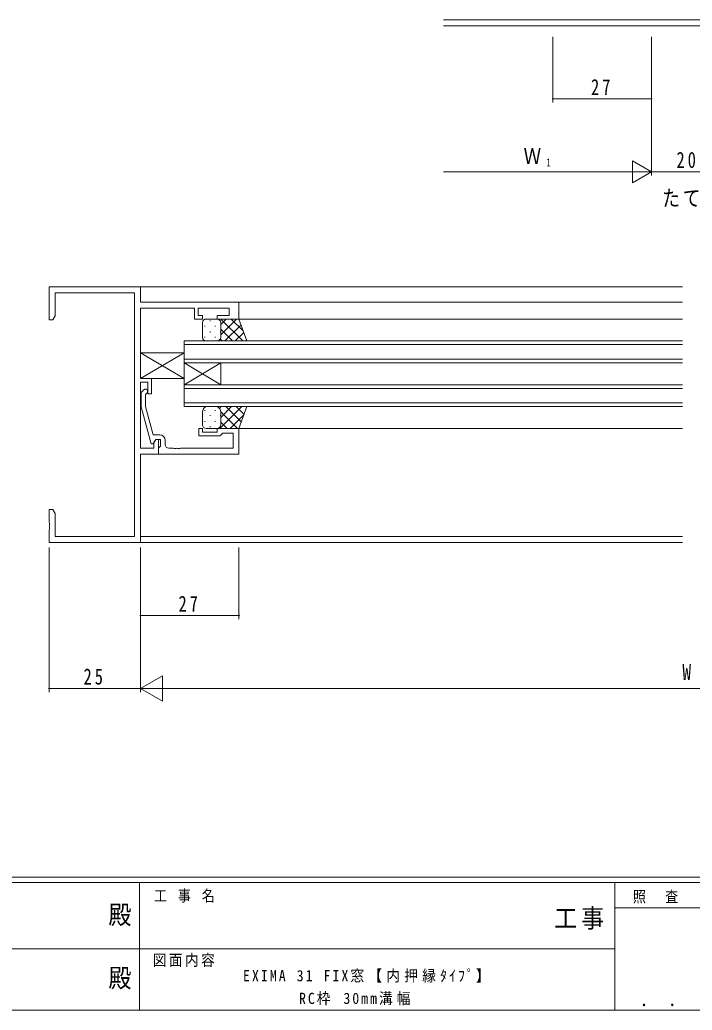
# Model space of a CAD drawing. Units: millimetres on the paper. Extents: x -397 to 397, y -282 to 282.
# Drawn here: x -41.7 to 142.5, y -282.1 to -10.8 of the extents above; entities that cross this region are included whole.
import ezdxf
from ezdxf.enums import TextEntityAlignment as Align

# ---------------------------------------------------------------- set-up
doc = ezdxf.new("R2010")
doc.units = ezdxf.units.MM
for name, color, linetype, lineweight in [('0-1_YKK_ZWAK', 7, 'Continuous', 18), ('0-3_YKK_11', 7, 'Continuous', 18), ('0-4_YKK_12', 2, 'Continuous', 18), ('0-5_YKK_13', 4, 'Continuous', 18), ('0-7_YKK_D', 6, 'Continuous', 18)]:
    doc.layers.add(name, color=color, linetype=linetype, lineweight=lineweight)
doc.layers.add('0-2_USER1', color=7, linetype='Continuous')
doc.styles.add('ＭＳ ゴシック', font='')
doc.styles.get('ＭＳ ゴシック').set_extended_font_data('MS Gothic')

msp = doc.modelspace()

# ---------------------------------------------------------------- linework, layer by layer
at = {"layer": '0-1_YKK_ZWAK'}
for p, q in [((376.092, -245.7), (-393.908, -245.7)), ((338.292, -247.1), (-393.908, -247.1)), ((-8.908, -247.1), (-8.908, -282.1)), ((121.292, -247.1), (121.292, -282.1)), ((189.476, -254.099), (121.292, -254.099)), ((-136.308, -265.299), (-7.508, -265.299)), ((-7.508, -265.299), (121.292, -265.299)), ((-393.908, -282.1), (338.292, -282.1))]:
    msp.add_line(p, q, dxfattribs=at)
at = {"layer": '0-3_YKK_11'}
for p, q in [((-33.638, -83.981), (-33.638, -92.981)), ((-8.638, -83.981), (-33.638, -83.981)), ((-8.638, -88.181), (-8.638, -83.981)), ((-32.008, -85.611), (-10.268, -85.611)), ((-32.008, -91.889), (-32.008, -85.611)), ((-10.268, -85.611), (-10.268, -152.351)), ((18.362, -88.181), (-8.638, -88.181)), ((18.362, -92.781), (18.362, -88.181)), ((-32.638, -92.981), (-32.008, -91.889)), ((-8.638, -89.811), (6.162, -89.811)), ((-8.638, -109.081), (-8.638, -89.811)), ((6.162, -89.811), (6.162, -92.781)), ((7.162, -89.811), (15.662, -89.811)), ((7.162, -91.781), (7.162, -89.811)), ((8.362, -91.781), (7.162, -91.781)), ((8.362, -92.781), (8.362, -91.781)), ((12.362, -91.781), (12.362, -92.781)), ((15.662, -91.781), (12.362, -91.781)), ((15.662, -89.811), (15.662, -91.781)), ((-33.638, -92.981), (-32.638, -92.981)), ((6.162, -92.781), (8.362, -92.781)), ((12.362, -92.781), (18.362, -92.781)), ((-5.638, -109.081), (-8.638, -109.081)), ((-8.638, -110.081), (-6.638, -110.081)), ((-8.638, -128.151), (-8.638, -110.081)), ((-6.638, -110.081), (-6.638, -113.281)), ((-5.638, -113.281), (-5.638, -109.081)), ((-8.438, -112.932), (-7.663, -112.156)), ((-8.438, -116.877), (-8.438, -112.932)), ((-6.814, -113.005), (-7.238, -113.429)), ((-7.238, -113.429), (-7.238, -116.719)), ((-6.638, -113.281), (-5.638, -113.281)), ((-5.731, -126.981), (-8.438, -116.877)), ((-7.238, -116.719), (-5.159, -124.481)), ((-5.159, -124.481), (-3.338, -124.481)), ((7.362, -122.781), (8.362, -122.781)), ((7.362, -124.781), (7.362, -122.781)), ((13.162, -124.781), (7.362, -124.781)), ((8.362, -122.781), (8.362, -123.781)), ((8.362, -123.781), (12.362, -123.781)), ((12.362, -122.781), (18.362, -122.781)), ((12.362, -123.781), (12.362, -122.781)), ((13.662, -124.281), (13.162, -124.781)), ((13.862, -124.081), (13.662, -124.281)), ((16.732, -124.081), (13.862, -124.081)), ((16.732, -128.151), (16.732, -124.081)), ((18.362, -122.781), (18.362, -129.781)), ((-5.131, -126.981), (-5.731, -126.981)), ((-4.438, -125.781), (-5.131, -126.981)), ((-4.438, -125.781), (-4.938, -126.647)), ((-4.938, -126.647), (-4.938, -128.151)), ((-3.138, -125.781), (-4.438, -125.781)), ((-3.638, -125.781), (-4.438, -125.781)), ((-3.638, -129.781), (-3.638, -125.781)), ((-3.138, -127.581), (-3.138, -125.781)), ((-1.838, -125.981), (-1.838, -127.151)), ((-4.938, -128.151), (-8.638, -128.151)), ((-8.638, -129.781), (-3.638, -129.781)), ((-8.638, -153.981), (-8.638, -129.781)), ((-3.638, -128.081), (-3.338, -127.781)), ((-3.638, -129.781), (-3.638, -128.081)), ((18.362, -129.781), (-3.638, -129.781)), ((-3.338, -127.781), (-3.138, -127.581)), ((-0.838, -128.151), (0.403, -128.151)), ((0.403, -128.151), (0.587, -128.271)), ((0.587, -128.271), (1.137, -128.271)), ((1.137, -128.271), (1.32, -128.151)), ((1.32, -128.151), (1.403, -128.151)), ((1.403, -128.151), (1.587, -128.271)), ((1.587, -128.271), (2.137, -128.271)), ((2.137, -128.271), (2.32, -128.151)), ((2.32, -128.151), (16.732, -128.151)), ((-33.638, -144.981), (-33.638, -148.522)), ((-32.638, -144.981), (-33.638, -144.981)), ((-32.008, -146.072), (-32.638, -144.981)), ((-32.008, -152.351), (-32.008, -146.072)), ((-33.638, -148.522), (-33.518, -148.706)), ((-33.518, -148.706), (-33.518, -149.256)), ((-33.518, -149.256), (-33.638, -149.439)), ((-33.638, -149.439), (-33.638, -149.522)), ((-33.638, -149.522), (-33.518, -149.706)), ((-33.518, -150.256), (-33.638, -150.439)), ((-33.638, -150.439), (-33.638, -153.981)), ((-33.518, -149.706), (-33.518, -150.256)), ((-33.638, -153.981), (-8.638, -153.981)), ((-10.268, -152.351), (-32.008, -152.351))]:
    msp.add_line(p, q, dxfattribs=at)
for centre, radius, start, end in [((-7.238, -112.581), 0.6, 314.99999, 135.00001), ((-3.338, -125.981), 1.5, 0.00001, 89.99999), ((-0.838, -127.151), 1, 180.00001, 269.99999)]:
    msp.add_arc(centre, radius, start, end, dxfattribs=at)
at = {"layer": '0-4_YKK_12'}
for p, q in [((208.362, -10.827), (74.362, -10.827)), ((208.362, -12.457), (74.362, -12.456)), ((139.862, -83.981), (-8.938, -83.981)), ((139.862, -88.181), (18.062, -88.181)), ((139.862, -92.781), (17.862, -92.781)), ((3.362, -99.781), (139.862, -99.781)), ((139.862, -103.781), (3.362, -103.781)), ((3.362, -104.781), (3.362, -110.781)), ((3.362, -104.781), (13.362, -110.781)), ((3.362, -110.781), (13.362, -104.781)), ((13.362, -104.781), (13.362, -110.781)), ((3.362, -111.781), (139.862, -111.781)), ((139.862, -115.781), (3.362, -115.781)), ((139.862, -122.781), (18.062, -122.781)), ((139.862, -153.978), (-8.885, -153.976)), ((139.862, -152.351), (-8.638, -152.351))]:
    msp.add_line(p, q, dxfattribs=at)
for points in [[(139.862, -98.781), (3.362, -98.781), (3.362, -104.781), (139.862, -104.781)], [(139.862, -110.781), (3.362, -110.781), (3.362, -116.781), (139.862, -116.781)]]:
    msp.add_lwpolyline(points, dxfattribs=at)
at = {"layer": '0-5_YKK_13'}
for p, q in [((8.362, -97.781), (8.362, -93.781)), ((9.027, -94.616), (9.027, -94.816)), ((9.362, -92.781), (12.362, -92.781)), ((10.442, -93.201), (10.442, -93.401)), ((11.857, -94.616), (11.857, -94.816)), ((13.362, -97.102), (17.683, -92.781)), ((13.362, -94.273), (14.854, -92.781)), ((13.362, -93.781), (13.362, -97.381)), ((13.362, -93.781), (13.362, -97.781)), ((19.435, -98.781), (13.435, -92.781)), ((14.511, -98.781), (18.927, -94.365)), ((19.527, -96.045), (16.263, -92.781)), ((9.027, -97.646), (9.027, -97.846)), ((10.442, -96.231), (10.442, -96.431)), ((11.857, -97.646), (11.857, -97.846)), ((13.272, -96.231), (13.272, -96.431)), ((16.606, -98.781), (13.362, -95.536)), ((17.34, -98.781), (19.672, -96.449)), ((12.362, -98.781), (9.362, -98.781)), ((13.778, -98.781), (13.245, -98.248)), ((20.168, -98.781), (20.416, -98.533)), ((3.362, -102.081), (-8.638, -109.081)), ((3.362, -109.081), (-8.638, -102.081)), ((8.362, -118.281), (8.362, -121.781)), ((9.027, -117.916), (9.027, -117.716)), ((12.362, -116.781), (9.362, -116.781)), ((10.442, -119.331), (10.442, -119.131)), ((11.857, -117.916), (11.857, -117.716)), ((13.016, -117.247), (13.482, -116.781)), ((13.139, -122.781), (19.139, -116.781)), ((13.272, -119.331), (13.272, -119.131)), ((13.362, -119.729), (16.31, -116.781)), ((17.979, -122.781), (13.362, -118.164)), ((13.362, -121.781), (13.362, -118.281)), ((19.005, -120.979), (14.807, -116.781)), ((15.967, -122.781), (19.692, -119.056)), ((19.749, -118.895), (17.636, -116.781)), ((20.494, -116.81), (20.464, -116.781)), ((9.027, -120.946), (9.027, -120.746)), ((11.857, -120.946), (11.857, -120.746)), ((15.15, -122.781), (13.362, -120.992)), ((9.362, -122.781), (12.362, -122.781)), ((10.442, -122.361), (10.442, -122.161)), ((13.272, -122.195), (13.272, -122.161))]:
    msp.add_line(p, q, dxfattribs=at)
for points in [[(12.362, -98.781), (20.504, -98.781), (18.362, -92.781), (12.362, -92.781)], [(12.362, -116.781), (20.504, -116.781), (18.362, -122.781), (12.362, -122.781)]]:
    msp.add_lwpolyline(points, dxfattribs=at)
msp.add_lwpolyline([(-8.638, -109.081), (3.362, -109.081), (3.362, -102.081), (-8.638, -102.081)], close=True, dxfattribs=at)
for centre, radius, start, end in [((9.362, -93.781), 1, 89.9999, 179.9999), ((12.362, -93.781), 1, 359.9999, 89.9999), ((9.362, -97.781), 1, 179.9999, 269.9999), ((12.362, -97.781), 1, 269.9999, 359.9999), ((9.894, -118.219), 1.534, 110.30881, 182.3117), ((11.829, -118.219), 1.534, 357.68843, 69.69136), ((9.362, -121.781), 1, 180.0001, 270.0001), ((12.362, -121.781), 1, 270.0001, 0.0001)]:
    msp.add_arc(centre, radius, start, end, dxfattribs=at)
at = {"layer": '0-7_YKK_D'}
for p, q in [((104.362, -15.457), (104.362, -33.457)), ((131.362, -15.457), (131.362, -53.457)), ((131.362, -15.457), (131.362, -53.457)), ((131.362, -32.457), (104.362, -32.457)), ((131.362, -52.457), (126.165, -49.457)), ((126.165, -49.457), (126.165, -55.457)), ((125.362, -52.457), (74.362, -52.457)), ((131.362, -52.457), (120.969, -52.457)), ((131.362, -52.457), (126.165, -55.457)), ((131.362, -52.457), (151.362, -52.457)), ((-33.638, -155.351), (-33.638, -194.981)), ((-8.638, -155.351), (-8.638, -174.981)), ((-8.638, -155.351), (-8.638, -194.981)), ((-8.638, -155.351), (-8.638, -194.981)), ((18.362, -155.351), (18.362, -174.981)), ((-8.638, -173.981), (18.362, -173.981)), ((-8.638, -193.981), (-2.576, -190.481)), ((-2.576, -197.481), (-2.576, -190.481)), ((-33.638, -193.981), (-8.638, -193.981)), ((-8.638, -193.981), (-2.576, -197.481)), ((-8.638, -193.981), (3.486, -193.981)), ((284.362, -193.981), (-1.638, -193.981))]:
    msp.add_line(p, q, dxfattribs=at)
for centre, start, end in [((104.362, -32.457), 0, 180), ((104.362, -32.457), 180, 0), ((131.362, -32.457), 0, 180), ((131.362, -32.457), 180, 0), ((-8.638, -173.981), 0, 180), ((-8.638, -173.981), 180, 0), ((18.362, -173.981), 0, 180), ((18.362, -173.981), 180, 0), ((-33.638, -193.981), 0, 180), ((-33.638, -193.981), 180, 0)]:
    msp.add_arc(centre, 0.106, start, end, dxfattribs=at)

# ---------------------------------------------------------------- texts
at = {"layer": '0-1_YKK_ZWAK', "style": 'ＭＳ ゴシック', "width": 0.9}
for p in [(-17.39, -260.056), (-17.39, -277.378)]:
    msp.add_text('殿', height=5.132, dxfattribs=at).set_placement(p, align=Align.BOTTOM_LEFT)
at = {"layer": '0-1_YKK_ZWAK', "attachment_point": 7, "style": 'ＭＳ ゴシック'}
for s, insert, char_height in [('\\T1.22;\\W0.85;工\\~事\\~名', (-4.896, -252.633), 3.079), ('\\T1.24;\\W0.85;照\\~\\~査', (126.281, -252.88), 3.079), ('\\T1.17;\\W0.9;工事', (104.723, -260.056), 5.132), ('\\T1.17;\\W0.9;図面内容', (-5.291, -270.248), 3.079), ('\\T1.24;\\W0.85;\\~．\\~．', (125.747, -281.046), 3.592)]:
    msp.add_mtext(s, dxfattribs=dict(at, insert=insert, char_height=char_height))
at = {"layer": '0-2_USER1', "attachment_point": 7, "style": 'ＭＳ ゴシック'}
for s, insert, char_height in [('\\T1.17;\\W0.8;たて骨', (134.343, -62.339), 4.399), ('\\T1.3;\\W0.9;EXIMA\\~31\\~FIX窓【内押縁ﾀｲﾌﾟ】', (19.469, -274.549), 3.079), ('\\T1.29;\\W0.9;RC枠\\~30mm溝幅', (34.809, -280.725), 3.079)]:
    msp.add_mtext(s, dxfattribs=dict(at, insert=insert, char_height=char_height))
at = {"layer": '0-7_YKK_D', "color": 7, "style": 'ＭＳ ゴシック', "width": 0.8}
for s, height, p in [('Ｗ', 4.399, (96.329, -51.657)), ('1', 2.199, (102.566, -51.657)), ('W', 4.399, (139.827, -192.981))]:
    msp.add_text(s, height=height, dxfattribs=at).set_placement(p, align=Align.BOTTOM_LEFT)
at = {"layer": '0-7_YKK_D', "color": 7, "char_height": 4.399, "attachment_point": 7, "style": 'ＭＳ ゴシック'}
for s, insert in [('\\T1.37;\\W0.75;27', (114.804, -31.457)), ('\\T1.37;\\W0.75;20', (138.218, -51.457)), ('\\T1.37;\\W0.75;27', (1.804, -172.981)), ('\\T1.37;\\W0.75;25', (-24.221, -192.981))]:
    msp.add_mtext(s, dxfattribs=dict(at, insert=insert))

doc.saveas('drawing.dxf')
